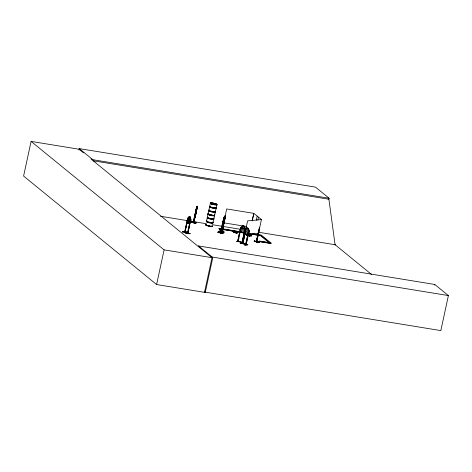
<?xml version="1.0" encoding="UTF-8"?>
<svg xmlns="http://www.w3.org/2000/svg" width="472" height="472" viewBox="0 0 472 472"><rect width="100%" height="100%" fill="white"/><g stroke="black" fill="none" stroke-linecap="round" stroke-linejoin="round"><path stroke-width="0.71" d="M254.325 240.903L258.933 242.289L254.325 240.903L254.213 241.398M254.396 241.145L258.904 242.531M189.897 219.197L189.962 217.173L189.567 217.02M187.626 218.282L188.169 218.235L187.626 218.282L184.617 232.153L187.909 233.516L187.655 232.861M254.255 241.186L259.323 242.03L254.249 241.174M259.317 241.994L259.281 242.219M195.26 215.326C194.8 220.654 197.42 205.408 196.145 213.102M195.703 212.648L195.727 213.633M196.175 210.447L196.045 211.592L196.446 211.09M194.8 217.875L195.443 213.769L196.387 211.078L196.157 213.049M197.361 206.211C197.172 208.683 193.313 224.271 196.494 208.83M195.951 211.078L195.697 213.061L197.148 206.63M197.202 206.642L196.582 210.341M197.054 208.235L197.302 206.199M223.704 222.383L223.887 220.453M223.693 222.442L223.875 220.477M224.53 216.394L220.595 232.962L223.586 219.085L224.53 216.394L221.026 232.271L221.327 232.259L220.654 232.897M225.05 217.61L225.297 215.586L224.235 218.176L221.209 232.312L224.353 218.276L225.35 215.598L221.97 231.504L226.684 208.937L253.759 213.356L252.113 220.979M195.585 213.698L196.405 210.14L196.228 211.367C197.579 205.975 195.166 217.096 196.087 212.017L195.585 213.674L196.151 211.326M196.045 210.89L196.641 208.718C197.32 209.356 195.396 211.834 196.883 208.412M196.612 210.294L196.051 212.188M197.078 208.134L193.98 222.123L193.868 221.545L194.198 221.545L194.098 222.064L193.414 222.778L193.367 222.147M221.462 232.094L224.519 218.064L224.041 220.979L224.625 219.35M225.079 217.48L221.999 231.51M223.834 218.855L223.409 219.055L220.383 232.914L220.766 232.389M224.513 216.453L224.153 218.56L224.377 216.819M223.669 219.834L223.557 220.607L223.893 219.592M224.43 219.026L224.324 219.804L224.66 218.784M191.414 221.138L196.576 222.625L191.414 221.12M218.713 231.245L218.583 231.605L223.875 232.749L223.934 232.46L218.642 231.333M219.386 230.743L224.572 232.012M196.511 210.518L196.924 208.488M196.989 208.317L197.284 206.264M224.985 217.698L225.339 215.657M195.963 213.315L196.234 211.503M224.873 217.822L225.138 216.011M196.163 213.025L194.783 217.934L194.971 215.969M224.513 218.105L225.109 215.899M83.544 152.922L78.995 149.217L31.093 141.405L23.6 176.062L156.61 284.533L204.512 292.345L212.146 257.033L198.535 245.93L198.393 246.579M78.942 150.013L79.249 148.597L315.502 187.136L329.114 198.24L328.896 199.255L335.079 244.726L371.493 274.421M79.249 148.597L92.866 159.701L92.648 160.71L328.896 199.255M156.61 284.533L164.108 249.871L31.093 141.405M182.558 231.958L182.611 231.669L186.841 232.023L182.381 231.882L186.759 232.253M184.941 231.746L184.941 232.283L184.935 231.669M188.971 223.586L187.85 223.114L188.965 223.522L190.505 221.846L188.924 223.58L190.393 216.99L189.319 216.524L187.891 223.12C186.941 221.002 187.16 217.958 189.278 216.583M184.835 232.253L187.785 218.259M187.909 218.406L184.912 232.271L188.133 218.247M190.11 233.734L185.762 233.321M187.443 233.38L187.762 232.891L187.638 233.475M187.396 233.357L190.428 219.504L190.977 219.651L190.352 216.984M190.428 219.504L190.712 219.627L187.75 233.504L190.576 219.515M187.868 233.504L190.712 219.627M190.458 221.846L190.977 219.651M195.939 223.085L190.712 221.869L195.945 223.073L195.845 223.403L190.664 222.076M190.617 222.188L190.718 221.858M190.01 233.416L190.11 233.77L185.708 233.333M193.402 222.766L196.246 208.795L193.178 222.731L194.057 221.757M196.246 208.795L193.184 222.654M195.024 215.987L195.62 213.615M193.803 222.07L195.815 212.99M196.499 209.592L197.119 208.164M206.524 221.043L207.214 217.857M207.35 217.214L208.016 214.146M208.081 213.851L208.748 210.777M208.884 210.14L209.568 206.954M209.71 206.311L210.37 203.243M213.096 222.412L213.781 219.226M213.922 218.583L214.595 215.515M214.654 215.22L215.32 212.152M215.45 211.509L216.141 208.323M216.288 207.686L216.949 204.612M217.946 232.047L217.846 232.377L223.108 233.557L217.94 232.059M241.298 231.905L219.067 228.283L218.973 228.713L220.949 230.324M212.683 258.107L205.255 292.481L204.771 292.085M220.235 229.103L220.33 228.666L223.167 230.979L223.073 231.41L222.082 231.25M222.53 231.51L222.229 231.734L221.061 230.619M223.746 218.878L223.274 221.787L223.864 220.158M221.097 232.195L224.235 218.176M221.976 230.879L221.799 231.386M225.061 217.574L222.011 230.696L222.483 230.802L222.2 231.239M222.271 231.262L225.268 217.397L222.212 231.245M223.805 232.82L218.707 231.25M232.897 231.487L232.956 231.197C241.145 232.879 228.601 230.796 234.236 231.899L232.956 231.197M234.796 231.994L236.23 232.118L233.363 231.87L234.301 231.61M233.475 231.964L233.428 231.581M233.876 231.953L235.156 232.649L233.923 232.33L233.876 231.953L236.673 232.478L235.717 232.743L236.673 232.478M235.782 232.454L237.038 232.779L237.086 233.156L234.283 232.619L235.221 232.36M234.395 232.714L234.342 232.33M234.584 231.994L236.23 232.118M233.811 232.242L235.434 232.36M235.504 232.743L237.15 232.867M236.118 232.029L236.165 232.407M236.608 232.767L236.56 232.389M237.086 233.156L237.038 232.779M238.525 241.139L236.602 241.552M241.929 242.626L242.46 242.72L237.628 241.422L240.661 227.504L242.773 225.758L244.437 226.218L245.416 228.89M237.717 240.921L238.118 241.027C238.537 242.401 237.681 239.835 237.693 241.41L240.643 227.51L245.599 228.873M238.183 241.54L241.109 227.646M240.431 242.148L245.003 243.812L240.449 242.124L240.254 242.425L245.003 243.812M240.266 243.475L243.263 243.062L240.236 243.416M241.8 243.045L241.593 242.679L243.57 242.278L241.617 242.697M241.788 242.915L241.894 243.44L245.115 228.731M245.139 228.743L245.487 228.873M242.047 243.546L245.287 229.687M242.124 243.558L245.275 229.516M242.637 242.047L244.738 232.342M242.626 243.068L244.88 232.737M245.074 232.625L242.809 243.139L245.115 232.714L243.009 232.366M245.823 229.162L247.623 220.843L261.423 219.61M245.275 232.761L243.08 243.121L242.986 242.637M243.546 242.266L243.753 242.596M246.649 234.985L251.729 235.805L246.596 235.274L246.661 234.985M244.649 244.891L247.652 244.484L247.824 244.85L244.649 244.891L247.829 244.838M244.714 244.874L247.67 244.514M248.72 230.82L245.635 244.708L248.62 230.826L249.116 230.95M244.384 231.717L245.316 234.395L246.767 234.873L248.738 233.15L249.216 230.95L245.941 244.803L246.065 244.301L245.682 244.177L246.172 244.325M248.614 235.074L248.455 235.569L248.661 235.085M248.543 235.587L248.85 233.616M249.304 233.693L248.974 235.658L249.358 233.734M249.47 233.77L249.01 235.675M252.378 220.324L253.877 213.391L261.435 219.557L256.626 241.912C255.747 241.823 256.798 241.121 256.839 241.286M249.399 235.811L249.104 235.15M249.647 233.799L249.122 235.764M249.281 235.717L249.169 235.18M249.776 233.905L249.381 235.817M249.959 236.218L248.337 234.796M256.29 220.253L257.187 216.093M257.889 219.922L258.485 217.155M256.65 241.906L256.172 241.865L258.603 230.82M258.91 229.41L259.447 227.982M259.376 228.053L256.349 241.924L259.659 227.905L256.839 241.882M256.632 241.859L256.685 241.328M256.597 241.841L256.756 241.257M253.488 233.9L261.382 235.186L271.105 243.115L271.011 243.546L259.871 241.729L259.688 241.074L269.842 242.732M259.871 241.729L259.688 241.074M261.382 235.186L261.559 235.841L261.653 235.41L252.331 233.888M434.647 285.123L434.783 284.474L198.535 245.93M434.783 284.474L448.4 295.578L440.83 330.595L204.577 292.056M196.293 211.521L196.73 208.842L195.927 212.536M196.216 211.598L195.414 215.297L195.756 214.282M223.875 218.866L224.43 216.831M224.642 218.058L225.197 216.023M196.535 208.795L197.066 206.453L196.181 208.86M217.893 232.271L223.108 233.528M197.125 206.465L196.429 208.836M195.945 211.12L196.647 208.665M196.405 210.943L195.443 213.769M195.727 215.232L194.73 217.922M223.645 219.108L224.288 216.695M223.811 220.536L223.103 222.99L223.87 220.56M223.875 222.129L224.572 219.728L223.634 222.43M196.199 211.432L196.635 209.963M251.67 236.018L246.596 235.274M190.653 222.117L195.88 223.362M188.853 218.748L189.614 217.026M189.325 216.589L187.986 220.17L188.387 221.781L189.083 222.082L190.063 221.079L190.393 216.99M247.18 228.306L246.077 230.991L246.378 232L246.862 232.153L247.717 230.483L247.658 228.46L247.145 228.306M243.275 226.259L242.112 228.95L242.472 229.952L243.009 230.106L243.924 228.43L243.812 226.407L243.251 226.265M236.684 241.316L238.608 240.921M189.685 220.164L189.166 220.872L188.818 220.719L188.647 219.716M211.078 203.668L210.695 203.627L211.126 203.674M211.238 203.762L211.025 203.467M215.869 204.559L216.377 204.388M208.889 214.577L208.341 214.53L208.707 214.654M187.767 218.294L189.319 216.524M191.355 221.409L196.576 222.625M193.337 222.153L193.585 222.218M193.874 221.716L193.514 222.33M194.116 221.61L193.915 221.563M221.58 231.599L221.279 231.61M221.102 231.911L220.743 232.525M221.327 231.675L221.869 231.103M222.052 231.144L220.412 232.92M221.905 230.95L222.153 230.926M221.362 232.153L222.041 231.504M245.121 229.693C243.511 229.775 250.219 225.268 244.773 229.522L241.741 243.446L246.118 244.815M244.348 231.722L245.287 234.395L246.803 234.873L248.738 233.15M240.248 229.699L241.328 232.36L243.009 232.814L244.555 231.463M243.009 232.814L244.596 231.504M243.145 242.614L242.885 242.632M256.325 241.357L256.55 241.369M256.207 241.865L256.609 241.894M241.369 232.312L242.997 232.749M241.328 232.36L240.189 229.705M240.69 227.545L241.133 227.669M242.13 242.142C243.05 242.46 241.918 241.711 242.012 242.649M242.006 242.254L238.201 241.198M241.528 242.968L243.558 242.537M215.905 204.441L216.011 204.529M216.188 204.317L216.465 204.565L215.834 204.429M216.377 204.423L215.91 204.37M216.264 204.594L216.076 204.577M208.825 214.424L208.512 214.359L208.825 214.435M187.502 232.861L188.003 233.015M244.626 234.708L258.426 233.475M248.189 228.324L248.443 230.719L248.089 232.371L246.844 233.363L245.882 233.056L245.216 231.439C245.228 227.357 248.844 226.519 249.216 230.95M240.295 243.204L243.263 243.062M242.348 243.21L245.652 244.313M245.593 244.691L245.835 244.172M215.751 204.352L215.698 204.411M235.369 232.649L236.496 232.678M233.54 231.675L234.649 231.705M234.46 232.425L235.569 232.454M234.861 231.705L235.752 231.728M233.363 231.87L234.236 231.899M234.283 232.619L235.156 232.649M221.769 231.174L222.318 231.304M237.646 241.393L238.153 241.528M187.266 220.459L187.921 223.067M249.004 235.097L248.296 234.985L249.753 236.177M215.846 204.24L216.205 204.317M224.808 217.321L225.315 217.439M259.789 228.011L259.482 227.876M254.213 241.446L259.281 242.266M254.266 241.487L259.34 242.337M242.23 243.056L241.853 242.944L242.307 243.033M92.866 159.701L329.114 198.24M223.687 222.802L246.49 226.525M160.492 216.247L187.408 220.636M190.316 221.108L206.323 223.722M212.14 224.672L240.513 229.298M258.697 232.265L335.639 244.82M241.575 232.135L219.344 228.507L219.25 228.938L245.068 233.15M221.126 229.067L245.511 233.044M250.526 233.864L257.7 235.032M259.134 235.268L260.568 235.498M249.369 233.852L261.559 235.841M222.176 230.82L223.167 230.979M259.966 241.298L271.105 243.115M259.594 241.505L269.748 243.163M212.146 257.033L448.4 295.578M164.108 249.871L212.011 257.683L93.202 160.799M211.055 203.656L210.736 203.574M223.179 221.274L222.867 223.238L223.114 222.937M221.51 231.717L221.097 231.74L221.433 231.752M235.717 232.743L236.979 233.068M246.714 227.799L248.225 228.277M244.826 229.563L245.275 229.693M248.62 230.826L249.015 230.955M246.118 244.809L249.181 230.95L248.195 228.277M185.166 231.935L187.62 233.003L185.024 231.923M248.49 235.015L249.977 236.26M249.694 236.212L248.526 235.068M221.48 230.955L222.507 231.781M220.807 230.542L222.259 231.699M219.067 228.283L221.043 229.893M90.931 158.946L92.064 159.872M214.854 211.775A3.357 0.543 12.2 0 1 212.494 212.111A3.357 0.543 12.2 0 1 208.854 210.66M214.949 211.562A3.41 0.549 12.2 0 1 212.547 211.898A3.41 0.549 12.2 0 1 208.848 210.423M208.482 213.828A3.345 0.543 12.2 0 0 210.937 215.161A3.345 0.543 12.2 0 0 214.489 215.214A3.363 0.543 12.2 0 1 210.937 215.179A3.363 0.543 12.2 0 1 208.465 213.834A3.369 0.543 12.2 0 0 210.943 215.138A3.369 0.543 12.2 0 0 214.512 215.185M214.536 214.966A3.339 0.543 12.2 0 1 210.996 214.919A3.339 0.543 12.2 0 1 208.541 213.58M214.542 215.061A3.369 0.543 12.2 0 1 210.972 215.014A3.369 0.543 12.2 0 1 208.494 213.668M215.775 207.733A3.41 0.549 12.2 0 1 213.373 208.075A3.41 0.549 12.2 0 1 209.68 206.6M214.996 211.137A3.357 0.543 12.2 0 1 212.205 211.385A3.357 0.543 12.2 0 1 209.308 209.952M216.017 208.152A3.357 0.543 12.2 0 1 212.896 208.199A3.357 0.543 12.2 0 1 209.68 206.83M214.99 211.362A3.41 0.549 12.2 0 1 212.158 211.615A3.41 0.549 12.2 0 1 209.22 210.158M215.816 207.538A3.41 0.549 12.2 0 1 213.421 207.875A3.41 0.549 12.2 0 1 209.721 206.4M215.822 207.308A3.357 0.543 12.2 0 1 213.462 207.645A3.357 0.543 12.2 0 1 209.822 206.193M212.506 222.684A3.363 0.543 12.2 0 1 210.134 223.014A3.363 0.543 12.2 0 1 206.488 221.563M212.595 222.465A3.41 0.549 12.2 0 1 210.193 222.802A3.41 0.549 12.2 0 1 206.494 221.327M212.135 226.088A3.345 0.543 12.2 0 1 208.589 226.041A3.369 0.543 12.2 0 1 206.111 224.696A3.345 0.543 12.2 0 0 208.589 226.041A3.369 0.543 12.2 0 0 212.152 226.094M212.182 225.864A3.345 0.543 12.2 0 1 208.636 225.817A3.345 0.543 12.2 0 1 206.175 224.477M214.412 215.533A3.339 0.543 12.2 0 1 212.412 215.781A3.339 0.543 12.2 0 1 208.317 214.636A3.339 0.543 12.2 0 1 209.597 214.194M212.182 225.958A3.369 0.543 12.2 0 1 208.612 225.911A3.369 0.543 12.2 0 1 206.14 224.566M213.421 218.636A3.41 0.549 12.2 0 1 211.019 218.978A3.41 0.549 12.2 0 1 207.32 217.503M212.642 222.041A3.363 0.543 12.2 0 1 209.845 222.288A3.363 0.543 12.2 0 1 206.948 220.855M213.668 219.061A3.363 0.543 12.2 0 1 210.536 219.108A3.363 0.543 12.2 0 1 207.314 217.734M212.636 222.265A3.41 0.549 12.2 0 1 209.798 222.518A3.41 0.549 12.2 0 1 206.86 221.061M213.462 218.442A3.41 0.549 12.2 0 1 211.061 218.778A3.41 0.549 12.2 0 1 207.361 217.303M213.468 218.212A3.363 0.543 12.2 0 1 211.102 218.548A3.363 0.543 12.2 0 1 207.456 217.096M241.522 227.764L241.168 229.416L241.947 231.014L243.021 231.309L244.384 230.301L244.738 228.654L244.402 226.271L242.767 225.828L241.522 227.764M260.668 235.245L260.573 235.681L270.025 243.387L270.12 242.956L260.668 235.245M211.397 203.697A3.357 0.543 12.2 0 0 216.872 204.594A3.357 0.543 12.2 0 0 212.807 203.066A3.357 0.543 12.2 0 0 211.397 203.697A3.369 0.543 12.2 0 0 216.878 204.612A3.369 0.543 12.2 0 0 212.801 203.078A3.369 0.543 12.2 0 0 211.385 203.715M211.326 204.028A3.357 0.543 12.2 0 0 216.801 204.925A3.357 0.543 12.2 0 0 212.736 203.397A3.357 0.543 12.2 0 0 211.326 204.028M211.356 203.839A3.369 0.543 12.2 0 0 216.855 204.736A3.369 0.543 12.2 0 0 212.778 203.202A3.369 0.543 12.2 0 0 211.356 203.839M210.907 215.291A3.369 0.543 12.2 0 0 214.477 215.344A3.369 0.543 12.2 0 1 210.913 215.285A3.369 0.543 12.2 0 1 208.435 213.946A3.369 0.543 12.2 0 0 210.913 215.285"/></g></svg>
